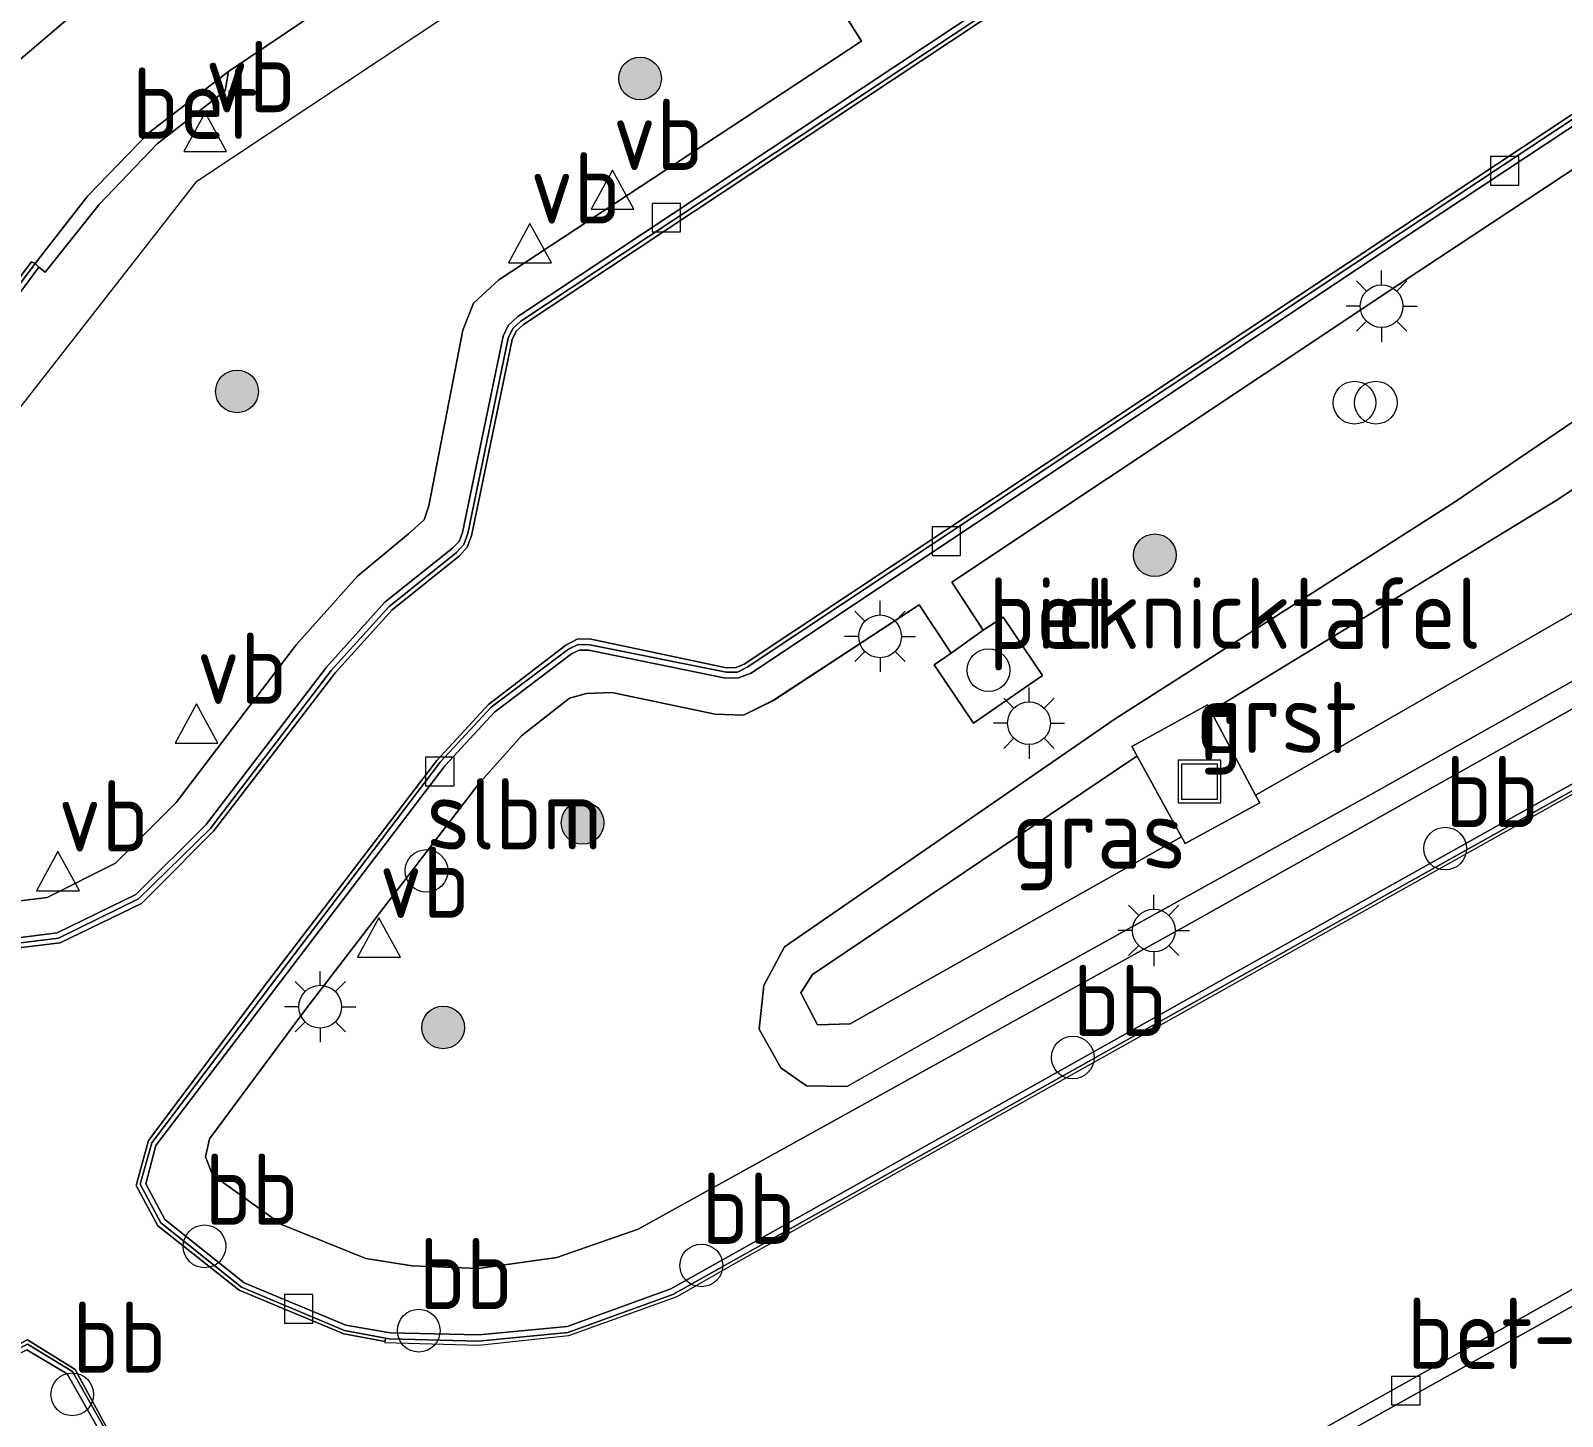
# Model space of a CAD drawing. Extents: x 253736 to 255979, y 477184 to 479215.
# Drawn here: x 254981.4 to 255035.2, y 478034 to 478082.7 of the extents above; entities that cross this region are included whole.
import ezdxf
from ezdxf.enums import TextEntityAlignment as Align

# ---------------------------------------------------------------- set-up
doc = ezdxf.new("R2010")
doc.units = 0
for name, color, linetype, lineweight in [('af-bs-rasterhekwerk', 8, 'hekwerk', 18), ('bp-b5-grasland', 8, 'Continuous', 18), ('bp-bs-boom', 8, 'Continuous', 18), ('gw-bs-kruinlijn', 8, 'Continuous', 18), ('gw-bs-teenlijn', 8, 'Continuous', 18), ('mk-bs-streep 0.15', 8, 'Continuous', 18), ('og-bs-inrichtingselement', 8, 'Continuous', 18), ('og-bs-terreinafscheiding', 8, 'Continuous', 18), ('vh-b5-verh_soort', 8, 'Continuous', 18), ('vh-bs-band', 8, 'Continuous', 18), ('wh-bs-kolk', 8, 'Continuous', 18), ('wh-bs-put', 8, 'Continuous', 18), ('wm-bs-lichtmast', 8, 'Continuous', 18), ('wm-bs-overig', 8, 'Continuous', 18), ('wm-bs-slagboom', 8, 'Continuous', 18), ('wm-bs-verkeersbord', 8, 'Continuous', 18)]:
    doc.layers.add(name, color=color, linetype=linetype, lineweight=lineweight)
doc.styles.add('rtw_iso', font='isocp.shx')
doc.linetypes.add('hekwerk', pattern='A,7,-1.5,[1,RTW.shx,S=0.75,R=0,X=0,Y=0],-1.5', length=10)

# ---------------------------------------------------------------- blocks, each defined once
blk = doc.blocks.new('dtb')
blk.add_circle((0, 0), 0.75)
blk = doc.blocks.new('dtbattr')
at = {"style": 'rtw_iso'}
blk.add_attdef('TAG', (0.591, 0.868), '', height=2.5, dxfattribs=at)
blk = doc.blocks.new('kolk')
blk.add_lwpolyline([(-0.5, -0.5), (0.5, -0.5), (0.5, 0.5), (-0.5, 0.5)], close=True)
blk = doc.blocks.new('verkeersbord')
for p, q in [((0, 0.75), (-0.75, -0.625)), ((0.75, -0.625), (0, 0.75)), ((-0.75, -0.625), (0.75, -0.625))]:
    blk.add_line(p, q)
blk = doc.blocks.new('put')
for p, q in [((0.75, 0.75), (-0.75, 0.75)), ((-0.75, 0.75), (-0.75, -0.75)), ((0.75, -0.75), (0.75, 0.75)), ((-0.75, -0.75), (0.75, -0.75))]:
    blk.add_line(p, q)
blk.add_lwpolyline([(-0.625, 0.625), (0.625, 0.625), (0.625, -0.625), (-0.625, -0.625)], close=True)
blk = doc.blocks.new('RW1 Buren totaal_ACAD_1_FMEBLOCK86')
at = {"layer": 'bp-b5-grasland'}
for points in [[(14.667, 16.477, 24.632), (12.323, 15.211, 24.603), (12.825, 14.275, 24.583), (12.91, 14.33, 24.318), (14.329, 15.134, 24.384), (15.329, 13.329, 24.401), (15.27, 13.297, 24.399), (16.617, 10.909, 24.621), (16.608, 10.904, 24.621), (16.656, 10.816, 24.621), (17.57, 11.312, 24.512), (18.511, 9.773, 24.64), (24.658, -1.16, 24.641), (-7.515, -19.081, 24.563), (-18.721, -25.355, 24.548), (-21.531, -20.37, 24.435), (-24.658, -14.758, 24.329), (-23.787, -14.3, 24.382), (-21.849, -13.184, 24.357), (-19.344, -11.513, 24.365), (-17.079, -9.511, 24.37), (-15.138, -7.191, 24.387), (-4.57, 6.744, 24.423), (9.559, 25.355, 24.543), (13.787, 17.978, 24.636)], [(-12.276, -20.478, 24.542), (8.88, -8.548, 24.486), (8.529, -7.293, 24.257), (6.415, -3.02, 24.034), (17.814, 2.816, 24.355), (18.441, 4.444, 24.489), (15.776, 8.561, 24.425), (12.614, 9.39, 24.276), (10.309, 12.886, 24.281), (7.002, 15.88, 24.256), (5.134, 16.327, 24.345), (3.219, 15.009, 24.39), (-4.263, 5.266, 24.339), (-14.529, -8.513, 24.289), (-16.697, -10.982, 24.283), (-19.263, -12.931, 24.285), (-21.82, -15.002, 24.307), (-22.243, -16.542, 24.299), (-18.627, -22.17, 24.471), (-17.785, -22.658, 24.505), (-16.265, -22.57, 24.49)], [(11.244, -7.629, 24.431), (18.318, -4.046, 24.469), (16.311, -0.311, 24.419), (9.259, -3.875, 24.323)]]:
    blk.add_polyline3d(points, close=True, dxfattribs=at)
blk = doc.blocks.new('dtbattr-r')
at = {"style": 'rtw_iso'}
blk.add_attdef('TAG', text='', height=2.5, dxfattribs=at).set_placement((0, 0), align=Align.MIDDLE_CENTER)
blk = doc.blocks.new('RW1 Buren totaal_ACAD_1_FMEBLOCK100')
at = {"layer": 'bp-b5-grasland'}
for points in [[(-22.684, -20.446, 24.483), (-36.795, -28.381, 24.466), (-50.161, -35.782, 24.445), (-55.499, -38.802, 24.424), (-56.918, -38.779, 24.407), (-57.826, -38.153, 24.353), (-58.58, -36.786, 24.238), (-58.422, -35.26, 24.188), (-57.694, -33.904, 24.125), (-46.082, -25.899, 24.201), (-34.17, -18.289, 24.151), (-23.501, -11.047, 24.198)], [(-17.554, -9.58, 23.545), (-30.609, -18.226, 23.578), (-42.732, -25.626, 23.606), (-42.85, -25.407, 23.828), (-45.501, -26.864, 23.766), (-45.315, -27.203, 23.612), (-45.427, -27.271, 23.612), (-56.706, -34.867, 23.631), (-57.115, -35.52, 23.667), (-56.536, -36.638, 23.696), (-55.392, -36.608, 23.689), (-43.76, -30.038, 23.671), (-43.635, -30.266, 23.769), (-41.012, -28.843, 23.843), (-41.159, -28.57, 23.667), (-38.958, -27.327, 23.664), (-20.477, -16.693, 23.653)]]:
    blk.add_polyline3d(points, dxfattribs=at)
blk = doc.blocks.new('RW1 Buren totaal_ACAD_1_FMEBLOCK105')
at = {"layer": 'bp-b5-grasland'}
for points in [[(-13.838, -29.397, 24.537), (-36.473, -42.101, 24.524), (-55.735, -52.772, 24.549), (-58.59, -53.773, 24.572), (-61.35, -54.155, 24.6), (-63.678, -54.061, 24.615), (-65.299, -53.807, 24.62), (-68.265, -52.612, 24.599), (-70.682, -50.862, 24.536), (-70.926, -50.233, 24.529), (-70.784, -49.598, 24.53), (-67.524, -45.204, 24.508), (-61.343, -37.154, 24.486), (-59.835, -35.45, 24.486), (-58.146, -34.13, 24.471), (-57.552, -33.968, 24.467), (-56.661, -33.931, 24.45), (-53.033, -34.691, 24.416), (-52.048, -34.723, 24.404), (-50.993, -34.207, 24.401), (-45.877, -30.852, 24.373), (-44.748, -32.553, 24.403), (-45.354, -32.966, 24.421), (-43.966, -35.011, 24.403), (-41.545, -33.339, 24.388), (-42.924, -31.292, 24.402), (-43.634, -31.747, 24.401), (-44.725, -30.059, 24.343), (-28.3, -19.114, 24.371), (-16.96, -11.628, 24.372)], [(-16.411, -20.009, 24.198), (-27.08, -27.251, 24.151), (-38.993, -34.861, 24.201), (-50.605, -42.866, 24.125), (-51.332, -44.222, 24.188), (-51.49, -45.748, 24.238), (-50.736, -47.115, 24.353), (-49.828, -47.741, 24.407), (-48.41, -47.764, 24.424), (-43.072, -44.744, 24.445), (-29.706, -37.343, 24.466), (-15.595, -29.408, 24.483)]]:
    blk.add_polyline3d(points, dxfattribs=at)
blk = doc.blocks.new('RW1 Buren totaal_ACAD_1_FMEBLOCK121')
at = {"layer": 'bp-b5-grasland'}
blk.add_polyline3d([(17.036, 4.126, 24.227), (-4.313, -10.009, 24.206), (-11.81, -14.929, 24.189), (-21.513, -21.345, 24.175), (-32.573, -28.667, 24.186), (-37.02, -31.587, 24.182), (-41.441, -35.361, 24.163), (-45.085, -39.612, 24.158), (-48.352, -43.72, 24.147), (-51.444, -47.983, 24.169), (-52.162, -48.837, 24.181), (-52.496, -48.61, 24.263), (-54.267, -51.058, 24.267), (-56.067, -53.453, 24.29), (-57.947, -55.823, 24.306), (-59.894, -58.106, 24.336), (-61.896, -60.343, 24.365), (-64.012, -62.437, 24.358), (-66.283, -64.408, 24.346), (-68.656, -66.234, 24.34), (-71.085, -68.052, 24.32)], dxfattribs=at)
blk = doc.blocks.new('boom')
blk.add_hatch(color=256).paths.add_polyline_path([(-0.75, 0, 1), (0.75, 0, 1)])
blk.add_circle((0, 0), 0.75)
blk = doc.blocks.new('prullenbak')
for centre in [(-0.375, 0), (0.375, 0)]:
    blk.add_circle(centre, 0.75)
blk = doc.blocks.new('lantaarnpaal')
for p, q in [((0, 0.75), (0, 1.25)), ((-0.884, 0.884), (-0.53, 0.53)), ((0.53, 0.53), (0.884, 0.884)), ((-0.75, 0), (-1.25, 0)), ((0.75, 0), (1.25, 0)), ((-0.53, -0.53), (-0.884, -0.884)), ((0.53, -0.53), (0.884, -0.884)), ((0, -0.75), (0, -1.25))]:
    blk.add_line(p, q)
blk.add_circle((0, 0), 0.75)
blk = doc.blocks.new('RW1 Buren totaal_ACAD_1_FMEBLOCK893')
at = {"layer": 'vh-b5-verh_soort'}
for points in [[(-39.181, -28.758, 24.527), (-42.57, -22.509, 24.547), (-44.25, -21.472, 24.518), (-46.024, -22.384, 24.47), (-47.584, -24.437, 24.449)], [(-44.875, 23.167, 24.163), (-40.454, 26.941, 24.182), (-36.007, 29.861, 24.186), (-24.947, 37.182, 24.175), (-15.244, 43.599, 24.189), (-12.472, 39.474, 24.288), (-22.157, 33.051, 24.272), (-31.224, 27.088, 24.274), (-37.195, 23.06, 24.263), (-39.976, 20.914, 24.27), (-42.13, 18.694, 24.25), (-43.98, 16.319, 24.248), (-44.103, 16.378, 24.25), (-47.521, 11.851, 24.232)], [(-46.228, -7.907, 24.425), (-43.101, -7.535, 24.47), (-40.251, -6.154, 24.479), (-39.771, -5.673, 24.497), (-37.714, -3.612, 24.428), (-33.441, 1.958, 24.417), (-31.448, 4.156, 24.432), (-29.087, 6.059, 24.399), (-28.818, 6.356, 24.4), (-28.659, 6.763, 24.406), (-27.235, 13.648, 24.315), (-27.097, 13.946, 24.308), (-26.834, 14.178, 24.306), (16.085, 42.638, 24.312)], [(28.2, 33.64, 24.204), (3.857, 17.498, 24.2), (-19.089, 2.257, 24.241), (-19.376, 2.14, 24.22), (-19.71, 2.119, 24.217), (-24.517, 3.146, 24.247), (-24.955, 3.131, 24.306), (-25.349, 2.924, 24.345), (-28.066, 0.835, 24.336), (-29.884, -1.131, 24.328), (-35.811, -8.887, 24.451), (-40.002, -14.473, 24.497), (-40.433, -16.045, 24.517), (-39.676, -17.472, 24.558), (-36.819, -19.725, 24.605), (-33.145, -21.258, 24.518), (-31.696, -21.525, 24.497), (-31.682, -21.409, 24.514), (-31.555, -21.433, 24.514), (-28.415, -21.517, 24.506), (-25.279, -21.207, 24.495), (-21.594, -19.878, 24.46), (-2.347, -9.091, 24.431), (20.221, 3.538, 24.456)], [(11.204, -19.013, 24.188), (6.295, -21.759, 24.186), (1.392, -24.502, 24.183)], [(2.103, -24.699, 24.209), (6.999, -21.955, 24.211), (11.902, -19.208, 24.214)]]:
    blk.add_polyline3d(points, dxfattribs=at)
blk = doc.blocks.new('Deel_d28hz')
at = {"layer": 'af-bs-rasterhekwerk'}
blk.add_polyline3d([(255118.226, 478166.834, 24.369), (255097.356, 478150.46, 24.267), (254987.221, 478077.356, 24.217), (254977.077, 478064.379, 24.253), (254973.673, 478058.132, 24.34), (254975.275, 478054.254, 24.32)], dxfattribs=at)
at = {"layer": 'bp-b5-grasland'}
for points in [[(255039.119, 478101.264, 24.468), (255011.686, 478083.036, 24.479), (255010.579, 478084.673, 24.517), (255011.295, 478085.151, 24.506), (255009.939, 478087.191, 24.494), (255007.476, 478085.561, 24.502), (255008.828, 478083.505, 24.51), (255009.535, 478083.986, 24.512), (255010.597, 478082.304, 24.482), (254997.862, 478073.927, 24.427), (254996.97, 478073.107, 24.44), (254996.604, 478072.158, 24.464), (254995.4, 478065.985, 24.569), (254995.236, 478065.499, 24.578), (254994.695, 478065.002, 24.599), (254992.899, 478063.517, 24.609), (254990.744, 478061.11, 24.599), (254986.537, 478055.578, 24.552), (254984.406, 478053.446, 24.553), (254982.011, 478052.244, 24.545), (254979.332, 478051.91, 24.529)], [(254978.318, 478069.798, 24.375), (254981.72, 478074.37, 24.293), (254981.942, 478074.195, 24.349), (254983.833, 478076.565, 24.367), (254985.87, 478078.705, 24.357), (254988.251, 478080.557, 24.369), (254988.371, 478081.239, 24.263), (254994.342, 478085.267, 24.274), (255003.409, 478091.23, 24.272), (255013.094, 478097.653, 24.288), (255020.778, 478102.624, 24.257), (255038.89, 478114.5, 24.257)]]:
    blk.add_polyline3d(points, dxfattribs=at)
for points in [[(255076.005, 478085.013, 23.622), (255065.484, 478079.281, 23.648), (255045.106, 478067.714, 23.653), (255026.625, 478057.08, 23.664), (255024.425, 478055.837, 23.667), (255022.851, 478058.781, 23.606), (255034.975, 478066.181, 23.578), (255048.03, 478074.827, 23.545), (255050.562, 478075.513, 23.56), (255052.57, 478075.927, 23.553), (255056.228, 478078.223, 23.617), (255060.096, 478080.707, 23.57), (255061.38, 478082.612, 23.598), (255062.896, 478084.366, 23.586), (255072.771, 478090.929, 23.549)], [(255021.824, 478054.369, 23.671), (255010.191, 478047.799, 23.689), (255009.047, 478047.769, 23.696), (255008.469, 478048.887, 23.667), (255008.877, 478049.54, 23.631), (255020.157, 478057.136, 23.612), (255020.269, 478057.204, 23.612)]]:
    blk.add_polyline3d(points, close=True, dxfattribs=at)
at = {"layer": 'gw-bs-kruinlijn'}
for points in [[(255028.788, 478056.026, 24.466), (255042.899, 478063.961, 24.483)], [(255042.083, 478073.36, 24.198), (255031.414, 478066.118, 24.151), (255019.501, 478058.508, 24.201), (255007.889, 478050.503, 24.125), (255007.162, 478049.147, 24.188), (255007.004, 478047.621, 24.238), (255007.758, 478046.254, 24.353), (255008.666, 478045.628, 24.407), (255010.084, 478045.605, 24.424), (255015.422, 478048.625, 24.445), (255028.788, 478056.026, 24.466)]]:
    blk.add_polyline3d(points, dxfattribs=at)
at = {"layer": 'gw-bs-teenlijn'}
for points in [[(255022.851, 478058.781, 23.606), (255034.975, 478066.181, 23.578), (255048.03, 478074.827, 23.545), (255050.562, 478075.513, 23.56), (255052.57, 478075.927, 23.553), (255056.228, 478078.223, 23.617), (255060.096, 478080.707, 23.57), (255061.38, 478082.612, 23.598), (255062.896, 478084.366, 23.586), (255072.771, 478090.929, 23.549)], [(255076.005, 478085.013, 23.622), (255065.484, 478079.281, 23.648), (255045.106, 478067.714, 23.653), (255026.625, 478057.08, 23.664), (255024.425, 478055.837, 23.667)], [(255021.824, 478054.369, 23.671), (255010.191, 478047.799, 23.689), (255009.047, 478047.769, 23.696), (255008.469, 478048.887, 23.667), (255008.877, 478049.54, 23.631), (255020.157, 478057.136, 23.612), (255020.269, 478057.204, 23.612)]]:
    blk.add_polyline3d(points, dxfattribs=at)
at = {"layer": 'mk-bs-streep 0.15'}
blk.add_polyline3d([(255117.811, 478102.05, 24.493), (255117.817, 478101.96, 24.442), (255006.087, 478039.355, 24.414), (255004.107, 478038.22, 24.431), (255000.303, 478036.848, 24.459), (254997.16, 478036.509, 24.46), (254993.847, 478036.61, 24.514)], dxfattribs=at)
at = {"layer": 'og-bs-terreinafscheiding'}
for points in [[(254993.884, 478036.77, 24.514), (254993.87, 478036.654, 24.497), (254992.421, 478036.921, 24.518), (254988.747, 478038.454, 24.605), (254985.89, 478040.707, 24.558), (254985.133, 478042.134, 24.517), (254985.564, 478043.706, 24.497), (254989.755, 478049.292, 24.451), (254995.682, 478057.048, 24.328), (254997.5, 478059.014, 24.336), (255000.217, 478061.103, 24.345), (255000.611, 478061.31, 24.306), (255001.049, 478061.325, 24.247), (255005.856, 478060.298, 24.217), (255006.19, 478060.319, 24.22), (255006.477, 478060.436, 24.241), (255029.423, 478075.677, 24.2), (255053.766, 478091.819, 24.204)], [(254981.586, 478074.498, 24.248), (254981.463, 478074.557, 24.25), (254978.045, 478070.03, 24.232)], [(254979.338, 478050.272, 24.425), (254982.465, 478050.644, 24.47), (254985.315, 478052.025, 24.479), (254985.795, 478052.506, 24.497), (254987.852, 478054.567, 24.428), (254992.125, 478060.137, 24.417), (254994.118, 478062.335, 24.432), (254996.479, 478064.238, 24.399), (254996.748, 478064.535, 24.4), (254996.907, 478064.942, 24.406), (254998.331, 478071.827, 24.315), (254998.469, 478072.125, 24.308), (254998.732, 478072.357, 24.306), (255041.651, 478100.817, 24.312)], [(254973.679, 478052.651, 24.431), (254976.282, 478051.119, 24.455), (254979.332, 478050.611, 24.468), (254982.362, 478050.996, 24.503), (254985.118, 478052.347, 24.522), (254987.584, 478054.797, 24.537), (254991.811, 478060.326, 24.551), (254993.859, 478062.604, 24.55), (254996.233, 478064.508, 24.532), (254996.468, 478064.742, 24.514), (254996.589, 478065.05, 24.5), (254998.012, 478071.945, 24.426), (254998.185, 478072.327, 24.436), (254998.527, 478072.641, 24.426), (255041.465, 478101.123, 24.449), (255069.621, 478119.755, 24.414), (255107.974, 478145.172, 24.436), (255108.588, 478145.27, 24.46), (255109.057, 478144.454, 24.462), (255107.96, 478139.214, 24.497), (255108.093, 478138.92, 24.501), (255108.567, 478138.943, 24.92), (255109.353, 478139.506, 24.555)], [(255045.782, 478061.957, 24.578), (255023.129, 478049.274, 24.56), (255003.903, 478038.501, 24.596), (255000.262, 478037.174, 24.622), (254997.162, 478036.882, 24.637), (254994.046, 478036.95, 24.652), (254992.496, 478037.228, 24.649), (254988.924, 478038.711, 24.648), (254986.139, 478040.937, 24.612), (254985.47, 478042.182, 24.578), (254985.824, 478043.538, 24.542), (254990.064, 478049.119, 24.5), (254995.984, 478056.871, 24.467), (254997.713, 478058.743, 24.473), (255000.413, 478060.799, 24.467), (255000.678, 478060.92, 24.473), (255001.023, 478060.92, 24.469), (255005.822, 478059.94, 24.363), (255006.27, 478059.953, 24.368), (255006.722, 478060.112, 24.362), (255029.482, 478075.294, 24.336), (255053.915, 478091.466, 24.346)], [(254980.691, 478081.346, 24.163), (254985.112, 478085.12, 24.182), (254989.559, 478088.04, 24.186), (255000.619, 478095.361, 24.175), (255010.322, 478101.778, 24.189), (255013.094, 478097.653, 24.288), (255003.409, 478091.23, 24.272), (254994.342, 478085.267, 24.274), (254988.371, 478081.239, 24.263), (254988.251, 478080.557, 24.369), (254985.87, 478078.705, 24.357), (254983.833, 478076.565, 24.367), (254981.942, 478074.195, 24.349), (254981.72, 478074.37, 24.293), (254978.318, 478069.798, 24.375)], [(255044.656, 478063.972, 24.537), (255022.021, 478051.268, 24.524), (255002.759, 478040.597, 24.549), (254999.904, 478039.596, 24.572), (254997.144, 478039.214, 24.6), (254994.816, 478039.308, 24.615), (254993.195, 478039.562, 24.62), (254990.229, 478040.757, 24.599), (254987.812, 478042.507, 24.536), (254987.568, 478043.136, 24.529), (254987.71, 478043.771, 24.53), (254990.97, 478048.165, 24.508), (254997.151, 478056.215, 24.486), (254998.659, 478057.919, 24.486), (255000.348, 478059.239, 24.471), (255000.942, 478059.401, 24.467), (255001.833, 478059.438, 24.45), (255005.461, 478058.678, 24.416), (255006.446, 478058.646, 24.404), (255007.501, 478059.162, 24.401), (255012.617, 478062.517, 24.373), (255013.746, 478060.816, 24.403)], [(254973.679, 478052.651, 24.431), (254974.494, 478053.562, 24.429), (254976.811, 478052.331, 24.525), (254979.332, 478051.91, 24.529), (254982.011, 478052.244, 24.545), (254984.406, 478053.446, 24.553), (254986.537, 478055.578, 24.552), (254990.744, 478061.11, 24.599), (254992.899, 478063.517, 24.609), (254994.695, 478065.002, 24.599), (254995.236, 478065.499, 24.578), (254995.4, 478065.985, 24.569), (254996.604, 478072.158, 24.464), (254996.97, 478073.107, 24.44), (254997.862, 478073.927, 24.427), (255010.597, 478082.304, 24.482), (255009.535, 478083.986, 24.512)], [(255014.86, 478061.622, 24.401), (255013.769, 478063.31, 24.343), (255030.194, 478074.255, 24.371), (255041.534, 478081.741, 24.372), (255042.644, 478080.004, 24.399)], [(255013.746, 478060.816, 24.403), (255013.14, 478060.403, 24.421), (255014.528, 478058.358, 24.403), (255016.949, 478060.03, 24.388), (255015.57, 478062.077, 24.402), (255014.86, 478061.622, 24.401)], [(255014.86, 478061.622, 24.401), (255013.746, 478060.816, 24.403)], [(255024.571, 478055.564, 23.843), (255024.425, 478055.837, 23.667), (255022.851, 478058.781, 23.606), (255022.734, 478059, 23.828), (255020.083, 478057.543, 23.766), (255020.269, 478057.204, 23.612), (255021.824, 478054.369, 23.671), (255021.949, 478054.141, 23.769), (255024.571, 478055.564, 23.843)], [(255051.63, 478047.489, 24.267), (255046.636, 478044.687, 24.193), (255041.741, 478041.948, 24.19), (255036.77, 478039.166, 24.188), (255031.861, 478036.42, 24.186), (255026.958, 478033.677, 24.183), (255022.001, 478030.903, 24.181), (255020.25, 478029.923, 24.18), (255017.035, 478028.117, 24.179), (255012.155, 478025.375, 24.179), (255008.338, 478023.231, 24.178), (255007.148, 478022.564, 24.184)], [(255052.34, 478047.289, 24.271), (255047.321, 478044.493, 24.219), (255042.431, 478041.753, 24.216), (255037.468, 478038.971, 24.214), (255032.565, 478036.224, 24.211), (255027.669, 478033.48, 24.209), (255022.716, 478030.704, 24.206), (255020.519, 478029.473, 24.205), (255017.746, 478027.918, 24.201), (255012.862, 478025.178, 24.195), (255008.606, 478022.791, 24.189), (255007.862, 478022.374, 24.184)], [(254929.749, 477986.997, 24.328), (254944.063, 477995.019, 24.337), (254945.509, 477995.829, 24.357), (254948.259, 477997.37, 24.261), (254950.724, 477999.019, 24.254), (254952.921, 478001.044, 24.259), (254954.875, 478003.284, 24.253), (254965.428, 478017.22, 24.29), (254977.982, 478033.742, 24.449), (254979.542, 478035.795, 24.47), (254981.316, 478036.707, 24.518), (254982.996, 478035.67, 24.547), (254986.385, 478029.421, 24.527)], [(254979.832, 478035.618, 24.543), (254981.293, 478036.356, 24.565), (254982.708, 478035.512, 24.595), (254986.203, 478029.336, 24.652), (254990.623, 478021.537, 24.669), (254997.22, 478009.85, 24.618), (254997.393, 478008.472, 24.65), (254996.485, 478007.408, 24.638), (254963.828, 477989.137, 24.593), (254949.721, 477981.239, 24.58), (254938.122, 477974.733, 24.6)]]:
    blk.add_polyline3d(points, dxfattribs=at)
at = {"layer": 'vh-b5-verh_soort'}
for points in [[(255053.842, 478091.69, 24.21), (255029.517, 478075.567, 24.209), (255006.582, 478060.332, 24.227), (255006.245, 478060.151, 24.226), (255005.844, 478060.15, 24.218), (255001.052, 478061.111, 24.333), (255000.647, 478061.118, 24.344), (255000.309, 478060.957, 24.35), (254997.597, 478058.916, 24.35), (254995.803, 478056.994, 24.333), (254989.921, 478049.226, 24.447), (254985.686, 478043.624, 24.496), (254985.274, 478042.171, 24.516), (254986.001, 478040.813, 24.538), (254988.832, 478038.563, 24.588), (254992.449, 478037.036, 24.514), (254993.884, 478036.77, 24.514), (254993.87, 478036.654, 24.497), (254992.421, 478036.921, 24.518), (254988.747, 478038.454, 24.605), (254985.89, 478040.707, 24.558), (254985.133, 478042.134, 24.517), (254985.564, 478043.706, 24.497), (254989.755, 478049.292, 24.451), (254995.682, 478057.048, 24.328), (254997.5, 478059.014, 24.336), (255000.217, 478061.103, 24.345), (255000.611, 478061.31, 24.306), (255001.049, 478061.325, 24.247), (255005.856, 478060.298, 24.217), (255006.19, 478060.319, 24.22), (255006.477, 478060.436, 24.241), (255029.423, 478075.677, 24.2), (255053.766, 478091.819, 24.204)], [(255053.915, 478091.466, 24.346), (255029.482, 478075.294, 24.336), (255006.722, 478060.112, 24.362), (255006.27, 478059.953, 24.368), (255005.822, 478059.94, 24.363), (255001.023, 478060.92, 24.469), (255000.678, 478060.92, 24.473), (255000.413, 478060.799, 24.467), (254997.713, 478058.743, 24.473), (254995.984, 478056.871, 24.467), (254990.064, 478049.119, 24.5), (254985.824, 478043.538, 24.542), (254985.47, 478042.182, 24.578), (254986.139, 478040.937, 24.612), (254988.924, 478038.711, 24.648), (254992.496, 478037.228, 24.649), (254994.046, 478036.95, 24.652), (254997.162, 478036.882, 24.637), (255000.262, 478037.174, 24.622), (255003.903, 478038.501, 24.596), (255023.129, 478049.274, 24.56), (255045.782, 478061.957, 24.578)], [(255045.787, 478061.717, 24.456), (255023.219, 478049.088, 24.431), (255003.972, 478038.301, 24.46), (255000.287, 478036.972, 24.495), (254997.151, 478036.662, 24.506), (254994.011, 478036.746, 24.514), (254993.884, 478036.77, 24.514), (254992.449, 478037.036, 24.514), (254988.832, 478038.563, 24.588), (254986.001, 478040.813, 24.538), (254985.274, 478042.171, 24.516), (254985.686, 478043.624, 24.496), (254989.921, 478049.226, 24.447), (254995.803, 478056.994, 24.333), (254997.597, 478058.916, 24.35), (255000.309, 478060.957, 24.35), (255000.647, 478061.118, 24.344), (255001.052, 478061.111, 24.333), (255005.844, 478060.15, 24.218), (255006.245, 478060.151, 24.226), (255006.582, 478060.332, 24.227), (255029.517, 478075.567, 24.209), (255053.842, 478091.69, 24.21)], [(255041.465, 478101.123, 24.449), (254998.527, 478072.641, 24.426), (254998.185, 478072.327, 24.436), (254998.012, 478071.945, 24.426), (254996.589, 478065.05, 24.5), (254996.468, 478064.742, 24.514), (254996.233, 478064.508, 24.532), (254993.859, 478062.604, 24.55), (254991.811, 478060.326, 24.551), (254987.584, 478054.797, 24.537), (254985.118, 478052.347, 24.522), (254982.362, 478050.996, 24.503), (254979.332, 478050.611, 24.468)], [(254979.332, 478051.91, 24.529), (254982.011, 478052.244, 24.545), (254984.406, 478053.446, 24.553), (254986.537, 478055.578, 24.552), (254990.744, 478061.11, 24.599), (254992.899, 478063.517, 24.609), (254994.695, 478065.002, 24.599), (254995.236, 478065.499, 24.578), (254995.4, 478065.985, 24.569), (254996.604, 478072.158, 24.464), (254996.97, 478073.107, 24.44), (254997.862, 478073.927, 24.427), (255010.597, 478082.304, 24.482), (255009.535, 478083.986, 24.512), (255010.579, 478084.673, 24.517), (255011.686, 478083.036, 24.479), (255039.119, 478101.264, 24.468)], [(254979.269, 478050.421, 24.406), (254982.401, 478050.806, 24.446), (254985.211, 478052.19, 24.474), (254987.724, 478054.647, 24.418), (254991.979, 478060.209, 24.418), (254994.003, 478062.448, 24.426), (254996.372, 478064.348, 24.402), (254996.631, 478064.628, 24.408), (254996.778, 478065.024, 24.409), (254998.185, 478071.877, 24.309), (254998.359, 478072.222, 24.304), (254998.629, 478072.468, 24.299), (255041.602, 478100.95, 24.311)], [(255041.651, 478100.817, 24.312), (254998.732, 478072.357, 24.306), (254998.469, 478072.125, 24.308), (254998.331, 478071.827, 24.315), (254996.907, 478064.942, 24.406), (254996.748, 478064.535, 24.4), (254996.479, 478064.238, 24.399), (254994.118, 478062.335, 24.432), (254992.125, 478060.137, 24.417), (254987.852, 478054.567, 24.428), (254985.795, 478052.506, 24.497), (254985.315, 478052.025, 24.479), (254982.465, 478050.644, 24.47), (254979.338, 478050.272, 24.425)], [(254978.045, 478070.03, 24.232), (254981.463, 478074.557, 24.25), (254981.586, 478074.498, 24.248), (254978.155, 478069.934, 24.243)], [(255041.602, 478100.95, 24.311), (254998.629, 478072.468, 24.299), (254998.359, 478072.222, 24.304), (254998.185, 478071.877, 24.309), (254996.778, 478065.024, 24.409), (254996.631, 478064.628, 24.408), (254996.372, 478064.348, 24.402), (254994.003, 478062.448, 24.426), (254991.979, 478060.209, 24.418), (254987.724, 478054.647, 24.418), (254985.211, 478052.19, 24.474), (254982.401, 478050.806, 24.446), (254979.269, 478050.421, 24.406)], [(254978.155, 478069.934, 24.243), (254981.586, 478074.498, 24.248), (254981.72, 478074.37, 24.293), (254978.318, 478069.798, 24.375)], [(254979.332, 478050.611, 24.468), (254982.362, 478050.996, 24.503), (254985.118, 478052.347, 24.522), (254987.584, 478054.797, 24.537), (254991.811, 478060.326, 24.551), (254993.859, 478062.604, 24.55), (254996.233, 478064.508, 24.532), (254996.468, 478064.742, 24.514), (254996.589, 478065.05, 24.5), (254998.012, 478071.945, 24.426), (254998.185, 478072.327, 24.436), (254998.527, 478072.641, 24.426), (255041.465, 478101.123, 24.449)], [(255041.534, 478081.741, 24.372), (255030.194, 478074.255, 24.371), (255013.769, 478063.31, 24.343), (255014.86, 478061.622, 24.401), (255013.746, 478060.816, 24.403), (255012.617, 478062.517, 24.373), (255007.501, 478059.162, 24.401), (255006.446, 478058.646, 24.404), (255005.461, 478058.678, 24.416), (255001.833, 478059.438, 24.45), (255000.942, 478059.401, 24.467), (255000.348, 478059.239, 24.471), (254998.659, 478057.919, 24.486), (254997.151, 478056.215, 24.486), (254990.97, 478048.165, 24.508), (254987.71, 478043.771, 24.53), (254987.568, 478043.136, 24.529), (254987.812, 478042.507, 24.536), (254990.229, 478040.757, 24.599), (254993.195, 478039.562, 24.62), (254994.816, 478039.308, 24.615), (254997.144, 478039.214, 24.6), (254999.904, 478039.596, 24.572), (255002.759, 478040.597, 24.549), (255022.021, 478051.268, 24.524), (255044.656, 478063.972, 24.537)], [(255045.782, 478061.957, 24.578), (255023.129, 478049.274, 24.56), (255003.903, 478038.501, 24.596), (255000.262, 478037.174, 24.622), (254997.162, 478036.882, 24.637), (254994.046, 478036.95, 24.652), (254992.496, 478037.228, 24.649), (254988.924, 478038.711, 24.648), (254986.139, 478040.937, 24.612), (254985.47, 478042.182, 24.578), (254985.824, 478043.538, 24.542), (254990.064, 478049.119, 24.5), (254995.984, 478056.871, 24.467), (254997.713, 478058.743, 24.473), (255000.413, 478060.799, 24.467), (255000.678, 478060.92, 24.473), (255001.023, 478060.92, 24.469), (255005.822, 478059.94, 24.363), (255006.27, 478059.953, 24.368), (255006.722, 478060.112, 24.362), (255029.482, 478075.294, 24.336), (255053.915, 478091.466, 24.346)], [(254986.203, 478029.336, 24.652), (254982.708, 478035.512, 24.595), (254981.293, 478036.356, 24.565), (254979.832, 478035.618, 24.543), (254965.703, 478017.007, 24.423)], [(254965.547, 478017.137, 24.285), (254979.663, 478035.714, 24.467), (254981.318, 478036.563, 24.504), (254982.892, 478035.6, 24.533), (254986.385, 478029.421, 24.527)], [(254984.059, 478028.241, 24.636), (254979.832, 478035.618, 24.543), (254981.293, 478036.356, 24.565), (254982.708, 478035.512, 24.595), (254986.203, 478029.336, 24.652)]]:
    blk.add_polyline3d(points, dxfattribs=at)
for points in [[(254981.72, 478074.37, 24.293), (254981.586, 478074.498, 24.248), (254983.436, 478076.873, 24.25), (254985.59, 478079.093, 24.27), (254988.371, 478081.239, 24.263), (254988.251, 478080.557, 24.369), (254985.87, 478078.705, 24.357), (254983.833, 478076.565, 24.367), (254981.942, 478074.195, 24.349)], [(255013.746, 478060.816, 24.403), (255014.86, 478061.622, 24.401), (255015.57, 478062.077, 24.402), (255016.949, 478060.03, 24.388), (255014.528, 478058.358, 24.403), (255013.14, 478060.403, 24.421)], [(255022.851, 478058.781, 23.606), (255024.425, 478055.837, 23.667), (255024.571, 478055.564, 23.843), (255021.949, 478054.141, 23.769), (255021.824, 478054.369, 23.671), (255020.269, 478057.204, 23.612), (255020.083, 478057.543, 23.766), (255022.734, 478059, 23.828)], [(255052.34, 478047.289, 24.271), (255047.321, 478044.493, 24.219), (255042.431, 478041.753, 24.216), (255037.468, 478038.971, 24.214), (255032.565, 478036.224, 24.211), (255027.669, 478033.48, 24.209), (255022.716, 478030.704, 24.206), (255020.519, 478029.473, 24.205), (255017.746, 478027.918, 24.201), (255012.862, 478025.178, 24.195), (255008.606, 478022.791, 24.189), (255007.862, 478022.374, 24.184), (255007.148, 478022.564, 24.184), (255008.338, 478023.231, 24.178), (255012.155, 478025.375, 24.179), (255017.035, 478028.117, 24.179), (255020.25, 478029.923, 24.18), (255022.001, 478030.903, 24.181), (255026.958, 478033.677, 24.183), (255031.861, 478036.42, 24.186), (255036.77, 478039.166, 24.188), (255041.741, 478041.948, 24.19), (255046.636, 478044.687, 24.193), (255051.63, 478047.489, 24.267)], [(254986.385, 478029.421, 24.527), (254982.892, 478035.6, 24.533), (254981.318, 478036.563, 24.504), (254979.663, 478035.714, 24.467), (254965.547, 478017.137, 24.285), (254954.955, 478003.181, 24.248), (254953.034, 478000.934, 24.238), (254950.817, 477998.898, 24.239), (254948.332, 477997.246, 24.253), (254929.83, 477986.878, 24.28), (254929.749, 477986.997, 24.328), (254944.063, 477995.019, 24.337), (254945.509, 477995.829, 24.357), (254948.259, 477997.37, 24.261), (254950.724, 477999.019, 24.254), (254952.921, 478001.044, 24.259), (254954.875, 478003.284, 24.253), (254965.428, 478017.22, 24.29), (254977.982, 478033.742, 24.449), (254979.542, 478035.795, 24.47), (254981.316, 478036.707, 24.518), (254982.996, 478035.67, 24.547)]]:
    blk.add_polyline3d(points, close=True, dxfattribs=at)
at = {"layer": 'vh-bs-band'}
for points in [[(255045.787, 478061.717, 24.456), (255023.219, 478049.088, 24.431), (255003.972, 478038.301, 24.46), (255000.287, 478036.972, 24.495), (254997.151, 478036.662, 24.506), (254994.011, 478036.746, 24.514), (254993.884, 478036.77, 24.514), (254992.449, 478037.036, 24.514), (254988.832, 478038.563, 24.588), (254986.001, 478040.813, 24.538), (254985.274, 478042.171, 24.516), (254985.686, 478043.624, 24.496), (254989.921, 478049.226, 24.447), (254995.803, 478056.994, 24.333), (254997.597, 478058.916, 24.35), (255000.309, 478060.957, 24.35), (255000.647, 478061.118, 24.344), (255001.052, 478061.111, 24.333), (255005.844, 478060.15, 24.218), (255006.245, 478060.151, 24.226), (255006.582, 478060.332, 24.227), (255029.517, 478075.567, 24.209), (255053.842, 478091.69, 24.21)], [(254981.586, 478074.498, 24.248), (254978.155, 478069.934, 24.243), (254973.921, 478063.958, 24.251), (254972.237, 478060.247, 24.287), (254971.688, 478056.693, 24.303), (254972.428, 478053.699, 24.3), (254972.645, 478053.328, 24.304), (254972.907, 478053.061, 24.308), (254973.576, 478052.459, 24.309), (254976.216, 478050.949, 24.389), (254979.269, 478050.421, 24.406), (254982.401, 478050.806, 24.446), (254985.211, 478052.19, 24.474), (254987.724, 478054.647, 24.418), (254991.979, 478060.209, 24.418), (254994.003, 478062.448, 24.426), (254996.372, 478064.348, 24.402), (254996.631, 478064.628, 24.408), (254996.778, 478065.024, 24.409), (254998.185, 478071.877, 24.309), (254998.359, 478072.222, 24.304), (254998.629, 478072.468, 24.299), (255041.602, 478100.95, 24.311)], [(254988.371, 478081.239, 24.263), (254985.59, 478079.093, 24.27), (254983.436, 478076.873, 24.25), (254981.586, 478074.498, 24.248)], [(254981.72, 478074.37, 24.293), (254981.586, 478074.498, 24.248)], [(254929.83, 477986.878, 24.28), (254948.332, 477997.246, 24.253), (254950.817, 477998.898, 24.239), (254953.034, 478000.934, 24.238), (254954.955, 478003.181, 24.248), (254965.547, 478017.137, 24.285), (254979.663, 478035.714, 24.467), (254981.318, 478036.563, 24.504), (254982.892, 478035.6, 24.533), (254986.385, 478029.421, 24.527), (254990.777, 478021.717, 24.546), (254997.394, 478009.968, 24.517), (254997.581, 478008.413, 24.513), (254996.58, 478007.226, 24.491), (254963.828, 477988.9, 24.471), (254949.81, 477981.056, 24.469), (254938.241, 477974.558, 24.477)]]:
    blk.add_polyline3d(points, dxfattribs=at)
at = {"layer": 'bp-b5-grasland'}
for name, p in [('RW1 Buren totaal_ACAD_1_FMEBLOCK121', (255022.132, 478116.7065)), ('RW1 Buren totaal_ACAD_1_FMEBLOCK105', (255058.494, 478093.3685)), ('RW1 Buren totaal_ACAD_1_FMEBLOCK100', (255065.5835, 478084.407)), ('RW1 Buren totaal_ACAD_1_FMEBLOCK86', (254970.2725, 478010.2625))]:
    blk.add_blockref(name, p, dxfattribs=at)
ref = blk.add_blockref('dtbattr-r', (255015.867188, 478052.5, 23.656125), dxfattribs=at)
ref.add_attrib('TAG', 'gras', dxfattribs={"layer": '0', "height": 2.5, "style": 'rtw_iso'}).set_placement((255015.867188, 478052.5, 23.656125), align=Align.BOTTOM_LEFT)
at = {"layer": 'bp-bs-boom'}
for p in [(255002.819, 478080.994, 24.297), (254988.672, 478070.009, 24.181), (255020.89, 478064.254, 24.176), (255000.803, 478054.864, 24.417), (254995.909, 478047.679, 24.336)]:
    blk.add_blockref('boom', p, dxfattribs=at)
at = {"layer": 'og-bs-inrichtingselement'}
for name, p in [('prullenbak', (255028.273, 478069.612, 25.467)), ('dtb', (255015.049, 478060.218, 24.404))]:
    blk.add_blockref(name, p, dxfattribs=at)
ref = blk.add_blockref('dtbattr', (255015.049, 478060.218, 24.404), dxfattribs=at)
ref.add_attrib('TAG', 'picknicktafel', dxfattribs={"layer": '0', "height": 2.5, "style": 'rtw_iso'}).set_placement((255015.049, 478060.218, 24.404), align=Align.BOTTOM_LEFT)
at = {"layer": 'vh-b5-verh_soort'}
blk.add_blockref('RW1 Buren totaal_ACAD_1_FMEBLOCK893', (255025.566, 478058.179), dxfattribs=at)
ref = blk.add_blockref('dtbattr-r', (254984.984375, 478078.125, 24.3059), dxfattribs=at)
ref.add_attrib('TAG', 'bet', dxfattribs={"layer": '0', "height": 2.5, "style": 'rtw_iso'}).set_placement((254984.984375, 478078.125, 24.3059), align=Align.BOTTOM_LEFT)
ref = blk.add_blockref('dtbattr-r', (255015.046875, 478060.21875, 24.403), dxfattribs=at)
ref.add_attrib('TAG', 'bet', dxfattribs={"layer": '0', "height": 2.5, "style": 'rtw_iso'}).set_placement((255015.046875, 478060.21875, 24.403), align=Align.BOTTOM_LEFT)
ref = blk.add_blockref('dtbattr-r', (255022.328125, 478056.5625, 23.707556), dxfattribs=at)
ref.add_attrib('TAG', 'grst', dxfattribs={"layer": '0', "height": 2.5, "style": 'rtw_iso'}).set_placement((255022.328125, 478056.5625, 23.707556), align=Align.BOTTOM_LEFT)
ref = blk.add_blockref('dtbattr-r', (255029.734375, 478034.9375, 24.20316), dxfattribs=at)
ref.add_attrib('TAG', 'bet-goot', dxfattribs={"layer": '0', "height": 2.5, "style": 'rtw_iso'}).set_placement((255029.734375, 478034.9375, 24.20316), align=Align.BOTTOM_LEFT)
at = {"layer": 'wh-bs-kolk'}
for p in [(255033.171, 478077.75, 24.329), (255003.745, 478076.107, 24.412), (255013.573, 478064.749, 24.328), (254995.794, 478056.664, 24.468), (254990.838, 478037.8, 24.634), (255029.698, 478034.922, 24.132)]:
    blk.add_blockref('kolk', p, dxfattribs=at)
at = {"layer": 'wh-bs-put'}
ref = blk.add_blockref('dtbattr', (255022.458, 478056.31, 23.728), dxfattribs=at)
ref.add_attrib('TAG', 'r', dxfattribs={"layer": '0', "height": 2.5, "style": 'rtw_iso'}).set_placement((255022.458, 478056.31, 23.728), align=Align.BOTTOM_LEFT)
blk.add_blockref('put', (255022.458, 478056.31, 23.728), dxfattribs=at)
at = {"layer": 'wm-bs-lichtmast'}
for p in [(255028.851, 478073.001, 24.248), (255011.244, 478061.408, 24.328), (255016.473, 478058.358, 24.287), (255020.854, 478051.082, 24.424), (254991.594, 478048.406, 24.423)]:
    blk.add_blockref('lantaarnpaal', p, dxfattribs=at)
at = {"layer": 'wm-bs-overig'}
ref = blk.add_blockref('dtbattr', (255031.081, 478053.955, 24.572), dxfattribs=at)
ref.add_attrib('TAG', 'bb', dxfattribs={"layer": '0', "height": 2.5, "style": 'rtw_iso'}).set_placement((255031.081, 478053.955, 24.572), align=Align.BOTTOM_LEFT)
for p in [(255031.081, 478053.955, 24.572), (255018.008, 478046.621, 24.558), (254987.533, 478039.992, 24.62), (255004.971, 478039.323, 24.576), (254995.05, 478037.031, 24.649), (254982.889, 478034.796, 24.616)]:
    blk.add_blockref('dtb', p, dxfattribs=at)
ref = blk.add_blockref('dtbattr', (255018.008, 478046.621, 24.558), dxfattribs=at)
ref.add_attrib('TAG', 'bb', dxfattribs={"layer": '0', "height": 2.5, "style": 'rtw_iso'}).set_placement((255018.008, 478046.621, 24.558), align=Align.BOTTOM_LEFT)
ref = blk.add_blockref('dtbattr', (254987.533, 478039.992, 24.62), dxfattribs=at)
ref.add_attrib('TAG', 'bb', dxfattribs={"layer": '0', "height": 2.5, "style": 'rtw_iso'}).set_placement((254987.533, 478039.992, 24.62), align=Align.BOTTOM_LEFT)
ref = blk.add_blockref('dtbattr', (255004.971, 478039.323, 24.576), dxfattribs=at)
ref.add_attrib('TAG', 'bb', dxfattribs={"layer": '0', "height": 2.5, "style": 'rtw_iso'}).set_placement((255004.971, 478039.323, 24.576), align=Align.BOTTOM_LEFT)
ref = blk.add_blockref('dtbattr', (254995.05, 478037.031, 24.649), dxfattribs=at)
ref.add_attrib('TAG', 'bb', dxfattribs={"layer": '0', "height": 2.5, "style": 'rtw_iso'}).set_placement((254995.05, 478037.031, 24.649), align=Align.BOTTOM_LEFT)
ref = blk.add_blockref('dtbattr', (254982.889, 478034.796, 24.616), dxfattribs=at)
ref.add_attrib('TAG', 'bb', dxfattribs={"layer": '0', "height": 2.5, "style": 'rtw_iso'}).set_placement((254982.889, 478034.796, 24.616), align=Align.BOTTOM_LEFT)
at = {"layer": 'wm-bs-slagboom'}
ref = blk.add_blockref('dtbattr', (254995.32, 478053.172, 24.381), dxfattribs=at)
ref.add_attrib('TAG', 'slbm', dxfattribs={"layer": '0', "height": 2.5, "style": 'rtw_iso'}).set_placement((254995.32, 478053.172, 24.381), align=Align.BOTTOM_LEFT)
blk.add_blockref('dtb', (254995.32, 478053.172, 24.381), dxfattribs=at)
at = {"layer": 'wm-bs-verkeersbord'}
ref = blk.add_blockref('dtbattr', (254987.551, 478079.054, 24.321), dxfattribs=at)
ref.add_attrib('TAG', 'vb', dxfattribs={"layer": '0', "height": 2.5, "style": 'rtw_iso'}).set_placement((254987.551, 478079.054, 24.321), align=Align.BOTTOM_LEFT)
ref = blk.add_blockref('dtbattr', (255001.857, 478077.027, 24.405), dxfattribs=at)
ref.add_attrib('TAG', 'vb', dxfattribs={"layer": '0', "height": 2.5, "style": 'rtw_iso'}).set_placement((255001.857, 478077.027, 24.405), align=Align.BOTTOM_LEFT)
for p in [(254987.551, 478079.054, 24.321), (255001.857, 478077.027, 24.405), (254998.956, 478075.149, 24.474), (254987.249, 478058.285, 24.542), (254982.387, 478053.103, 24.559), (254993.655, 478050.771, 24.447)]:
    blk.add_blockref('verkeersbord', p, dxfattribs=at)
ref = blk.add_blockref('dtbattr', (254998.956, 478075.149, 24.474), dxfattribs=at)
ref.add_attrib('TAG', 'vb', dxfattribs={"layer": '0', "height": 2.5, "style": 'rtw_iso'}).set_placement((254998.956, 478075.149, 24.474), align=Align.BOTTOM_LEFT)
ref = blk.add_blockref('dtbattr', (254987.249, 478058.285, 24.542), dxfattribs=at)
ref.add_attrib('TAG', 'vb', dxfattribs={"layer": '0', "height": 2.5, "style": 'rtw_iso'}).set_placement((254987.249, 478058.285, 24.542), align=Align.BOTTOM_LEFT)
ref = blk.add_blockref('dtbattr', (254982.387, 478053.103, 24.559), dxfattribs=at)
ref.add_attrib('TAG', 'vb', dxfattribs={"layer": '0', "height": 2.5, "style": 'rtw_iso'}).set_placement((254982.387, 478053.103, 24.559), align=Align.BOTTOM_LEFT)
ref = blk.add_blockref('dtbattr', (254993.655, 478050.771, 24.447), dxfattribs=at)
ref.add_attrib('TAG', 'vb', dxfattribs={"layer": '0', "height": 2.5, "style": 'rtw_iso'}).set_placement((254993.655, 478050.771, 24.447), align=Align.BOTTOM_LEFT)

msp = doc.modelspace()

# ---------------------------------------------------------------- block references
at = {"linetype": 'ByBlock'}
msp.add_blockref('Deel_d28hz', (0, 0), dxfattribs=at)
msp.add_blockref('Deel_d28hz', (0, 0), dxfattribs=at)

doc.saveas('drawing.dxf')
